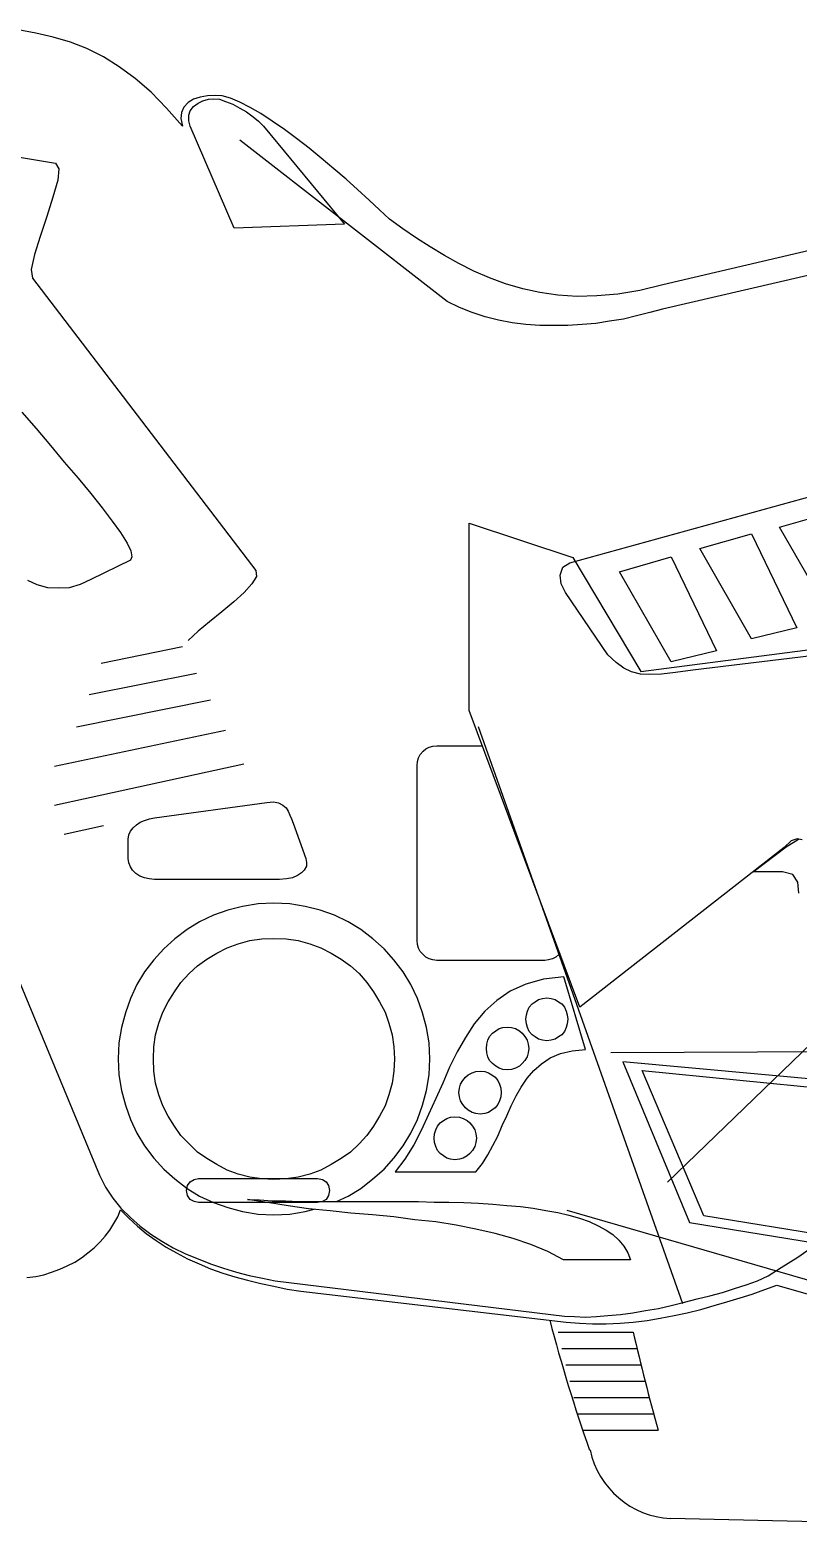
# Model space of a CAD drawing. Header units: inches. Extents: x 0.9 to 45.9, y 0.4 to 30.4.
# Drawn here: x 30.559 to 31.033, y 2.699 to 3.621 of the extents above; entities that cross this region are included whole.
import ezdxf

# ---------------------------------------------------------------- set-up
doc = ezdxf.new("R2010")
doc.units = ezdxf.units.IN
doc.header["$MEASUREMENT"] = 0
doc.layers.add('MUEBLES', color=8, linetype='Continuous')

# ---------------------------------------------------------------- blocks, each defined once
blk = doc.blocks.new('moto-3')
at = {"layer": 'MUEBLES', "linetype": 'Continuous'}
for p, q in [((191.70097, 17.04578), (191.69011, 17.04782)), ((191.71183, 17.0434), (191.70097, 17.04578)), ((191.72236, 17.04036), (191.71183, 17.0434)), ((191.73254, 17.03628), (191.72236, 17.04036)), ((191.74273, 17.03119), (191.73254, 17.03628)), ((191.75257, 17.02507), (191.74273, 17.03119)), ((191.76241, 17.01795), (191.75257, 17.02507)), ((191.77226, 17.00945), (191.76241, 17.01795)), ((191.78177, 16.99962), (191.77226, 17.00945)), ((191.79501, 17.00301), (191.79229, 17.00029)), ((191.79841, 17.00504), (191.79501, 17.00301)), ((191.80248, 17.00641), (191.79841, 17.00504)), ((191.79841, 17.00064), (191.80112, 17.00267)), ((191.80112, 17.00267), (191.80418, 17.00403)), ((191.80689, 17.00709), (191.80248, 17.00641)), ((191.80418, 17.00403), (191.80757, 17.00504)), ((191.81165, 17.00742), (191.80689, 17.00709)), ((191.80757, 17.00504), (191.81096, 17.00538)), ((191.81096, 17.00538), (191.81436, 17.00504)), ((191.81605, 17.00709), (191.81165, 17.00742)), ((191.81436, 17.00504), (191.8181, 17.00368)), ((191.82114, 17.00573), (191.81605, 17.00709)), ((191.8181, 17.00368), (191.82251, 17.00198)), ((191.82692, 17.00335), (191.82114, 17.00573)), ((191.83337, 16.99995), (191.82692, 17.00335)), ((191.79162, 16.98841), (191.78177, 16.99962)), ((191.79094, 16.99689), (191.79059, 16.99317)), ((191.79059, 16.99317), (191.79162, 16.98841)), ((191.79229, 17.00029), (191.79094, 16.99689)), ((191.79535, 16.9952), (191.79636, 16.99791)), ((191.79535, 16.9918), (191.79535, 16.9952)), ((191.79636, 16.99791), (191.79841, 17.00064)), ((191.82251, 17.00198), (191.82692, 16.99962)), ((191.82692, 16.99962), (191.83099, 16.99724)), ((191.83099, 16.99724), (191.83507, 16.99418)), ((191.83982, 16.99621), (191.83337, 16.99995)), ((191.83507, 16.99418), (191.83846, 16.99147)), ((191.84693, 16.99147), (191.83982, 16.99621)), ((191.79636, 16.98841), (191.79535, 16.9918)), ((191.82352, 16.9256), (191.79636, 16.98841)), ((191.83846, 16.99147), (191.84152, 16.98841)), ((191.84152, 16.98841), (191.89141, 16.92798)), ((191.8544, 16.98638), (191.84693, 16.99147)), ((191.86187, 16.98094), (191.8544, 16.98638)), ((191.65649, 16.97517), (191.71319, 16.96567)), ((191.95489, 16.88046), (191.82692, 16.97993)), ((191.86968, 16.97484), (191.86187, 16.98094)), ((191.87715, 16.96872), (191.86968, 16.97484)), ((192.45326, 16.97653), (192.08796, 16.89064)), ((191.71319, 16.96567), (191.71522, 16.96226)), ((191.88495, 16.96226), (191.87715, 16.96872)), ((192.47634, 16.96567), (192.08763, 16.8757)), ((191.71522, 16.96226), (191.71454, 16.95514)), ((191.89242, 16.95582), (191.88495, 16.96226)), ((191.71454, 16.95514), (191.7115, 16.94462)), ((191.89956, 16.94937), (191.89242, 16.95582)), ((191.90669, 16.94292), (191.89956, 16.94937)), ((191.7115, 16.94462), (191.70776, 16.93274)), ((191.91313, 16.93681), (191.90669, 16.94292)), ((191.70776, 16.93274), (191.70368, 16.92051)), ((191.91925, 16.93104), (191.91313, 16.93681)), ((191.9274, 16.92527), (191.91925, 16.93104)), ((191.70368, 16.92051), (191.70029, 16.9093)), ((191.89141, 16.92798), (191.82352, 16.9256)), ((191.93588, 16.9195), (191.9274, 16.92527)), ((191.94437, 16.91406), (191.93588, 16.9195)), ((191.9532, 16.90864), (191.94437, 16.91406)), ((191.70029, 16.9093), (191.69826, 16.90014)), ((191.96201, 16.90388), (191.9532, 16.90864)), ((191.97118, 16.89912), (191.96201, 16.90388)), ((191.69826, 16.90014), (191.69894, 16.89472)), ((191.69894, 16.89472), (191.83676, 16.71445)), ((191.98103, 16.89505), (191.97118, 16.89912)), ((191.99087, 16.89132), (191.98103, 16.89505)), ((192.0014, 16.88826), (191.99087, 16.89132)), ((192.01193, 16.88588), (192.0014, 16.88826)), ((192.02312, 16.88419), (192.01193, 16.88588)), ((192.03502, 16.88351), (192.02312, 16.88419)), ((192.04723, 16.88385), (192.03502, 16.88351)), ((192.06013, 16.88487), (192.04723, 16.88385)), ((192.07371, 16.88725), (192.06013, 16.88487)), ((192.08796, 16.89064), (192.07371, 16.88725)), ((191.96236, 16.87672), (191.95489, 16.88046)), ((191.97016, 16.87366), (191.96236, 16.87672)), ((191.97831, 16.87095), (191.97016, 16.87366)), ((192.07983, 16.87366), (192.07168, 16.87163)), ((192.08763, 16.8757), (192.07983, 16.87366)), ((191.98646, 16.86892), (191.97831, 16.87095)), ((191.99495, 16.86722), (191.98646, 16.86892)), ((192.00343, 16.86619), (191.99495, 16.86722)), ((192.01193, 16.86552), (192.00343, 16.86619)), ((192.02075, 16.86552), (192.01193, 16.86552)), ((192.02924, 16.86552), (192.02075, 16.86552)), ((192.03806, 16.86619), (192.02924, 16.86552)), ((192.04655, 16.86687), (192.03806, 16.86619)), ((192.05504, 16.86824), (192.04655, 16.86687)), ((192.06353, 16.86958), (192.05504, 16.86824)), ((192.07168, 16.87163), (192.06353, 16.86958)), ((191.69249, 16.81222), (191.7013, 16.80203)), ((191.7013, 16.80203), (191.71013, 16.79151)), ((191.71013, 16.79151), (191.71862, 16.78133)), ((191.71862, 16.78133), (191.72711, 16.77148)), ((191.72711, 16.77148), (191.73492, 16.76198)), ((192.03059, 16.7192), (192.20102, 16.76639)), ((191.73492, 16.76198), (191.74205, 16.75315)), ((191.74205, 16.75315), (191.74816, 16.745)), ((191.74816, 16.745), (191.75325, 16.73787)), ((192.15993, 16.74127), (192.19185, 16.75044)), ((191.75325, 16.73787), (191.75732, 16.73143)), ((191.96847, 16.74364), (192.03229, 16.72259)), ((191.96847, 16.62822), (191.96847, 16.74364)), ((192.11071, 16.72803), (192.14262, 16.7372)), ((192.14262, 16.7372), (192.17046, 16.67913)), ((192.19185, 16.68559), (192.15993, 16.74127)), ((191.75732, 16.73143), (191.7597, 16.72667)), ((191.7597, 16.72667), (191.76038, 16.72293)), ((192.14262, 16.67235), (192.11071, 16.72803)), ((191.75937, 16.7209), (191.73492, 16.70902)), ((191.76038, 16.72293), (191.75937, 16.7209)), ((192.02449, 16.71173), (192.02618, 16.71649)), ((192.02618, 16.71649), (192.03059, 16.7192)), ((192.03229, 16.72259), (192.07439, 16.65232)), ((192.06115, 16.71376), (192.09307, 16.72293)), ((192.09307, 16.72293), (192.1209, 16.66488)), ((191.70198, 16.70561), (191.69621, 16.70834)), ((191.73492, 16.70902), (191.72846, 16.70596)), ((191.8371, 16.71072), (191.83438, 16.7063)), ((191.83676, 16.71445), (191.8371, 16.71072)), ((192.02517, 16.7063), (192.02449, 16.71173)), ((192.09307, 16.65809), (192.06115, 16.71376)), ((191.70844, 16.70392), (191.70198, 16.70561)), ((191.71489, 16.70358), (191.70844, 16.70392)), ((191.72168, 16.70392), (191.71489, 16.70358)), ((191.72846, 16.70596), (191.72168, 16.70392)), ((191.82963, 16.70087), (191.82319, 16.6951)), ((191.83438, 16.7063), (191.82963, 16.70087)), ((192.02788, 16.70087), (192.02517, 16.7063)), ((192.05401, 16.6625), (192.02788, 16.70087)), ((191.81572, 16.68898), (191.80825, 16.68287)), ((191.82319, 16.6951), (191.81572, 16.68898)), ((191.80825, 16.68287), (191.80112, 16.6771)), ((191.80112, 16.6771), (191.79501, 16.67133)), ((192.07439, 16.65232), (192.22783, 16.67201)), ((192.17046, 16.67913), (192.14262, 16.67235)), ((191.74137, 16.65741), (191.79162, 16.6676)), ((192.05912, 16.65776), (192.05401, 16.6625)), ((192.1209, 16.66488), (192.09307, 16.65809)), ((192.22478, 16.66726), (192.10631, 16.653)), ((192.06386, 16.65436), (192.05912, 16.65776)), ((192.06862, 16.65199), (192.06386, 16.65436)), ((192.07405, 16.65062), (192.06862, 16.65199)), ((192.10631, 16.653), (192.09578, 16.65164)), ((191.7339, 16.63806), (191.8001, 16.6513)), ((192.07983, 16.65029), (192.07405, 16.65062)), ((192.08695, 16.65062), (192.07983, 16.65029)), ((192.09578, 16.65164), (192.08695, 16.65062)), ((191.72609, 16.61804), (191.80892, 16.63467)), ((192.03671, 16.44524), (191.96847, 16.62822)), ((191.71251, 16.59394), (191.8181, 16.61599)), ((192.10019, 16.26225), (191.97424, 16.61804)), ((191.94368, 16.60548), (191.94606, 16.60615)), ((191.94606, 16.60615), (191.94844, 16.60649)), ((191.94844, 16.60649), (191.97657, 16.60649)), ((191.93622, 16.59427), (191.93656, 16.59665)), ((191.93656, 16.59665), (191.93723, 16.59903)), ((191.93723, 16.59903), (191.93826, 16.60106)), ((191.93826, 16.60106), (191.93996, 16.6031)), ((191.93996, 16.6031), (191.94165, 16.60445)), ((191.94165, 16.60445), (191.94368, 16.60548)), ((191.71251, 16.56982), (191.82929, 16.59528)), ((191.93622, 16.48632), (191.93622, 16.59427)), ((192.09069, 16.33728), (192.35311, 16.59088)), ((191.7743, 16.56202), (191.84355, 16.57153)), ((191.84355, 16.57153), (191.84761, 16.57186)), ((191.84761, 16.57186), (191.85067, 16.57118)), ((191.85067, 16.57118), (191.85338, 16.56982)), ((191.85338, 16.56982), (191.85543, 16.56812)), ((191.76547, 16.55931), (191.76818, 16.56032)), ((191.76818, 16.56032), (191.77124, 16.56134)), ((191.77124, 16.56134), (191.7743, 16.56202)), ((191.85543, 16.56812), (191.85678, 16.56609)), ((191.85678, 16.56609), (191.85779, 16.56371)), ((191.85779, 16.56371), (191.85882, 16.56134)), ((191.85882, 16.56134), (191.85984, 16.55862)), ((191.65005, 16.55931), (191.74035, 16.34169)), ((191.71862, 16.55184), (191.74273, 16.55726)), ((191.758, 16.54878), (191.75834, 16.55149)), ((191.75834, 16.55149), (191.75937, 16.55387)), ((191.75937, 16.55387), (191.76106, 16.55591)), ((191.76106, 16.55591), (191.76309, 16.55761)), ((191.76309, 16.55761), (191.76547, 16.55931)), ((191.85984, 16.55862), (191.86764, 16.5369)), ((191.758, 16.5369), (191.758, 16.54878)), ((192.16266, 16.54369), (192.03671, 16.44524)), ((192.14365, 16.52875), (192.16401, 16.54402)), ((192.16707, 16.54776), (192.16266, 16.54369)), ((192.16401, 16.54402), (192.17148, 16.54878)), ((192.17081, 16.54911), (192.16707, 16.54776)), ((192.17386, 16.54844), (192.17081, 16.54911)), ((191.75834, 16.53418), (191.758, 16.5369)), ((191.75937, 16.53181), (191.75834, 16.53418)), ((191.76072, 16.52977), (191.75937, 16.53181)), ((191.86799, 16.53214), (191.86662, 16.52977)), ((191.86764, 16.5369), (191.86799, 16.53452)), ((191.86799, 16.53452), (191.86799, 16.53214)), ((191.76276, 16.52774), (191.76072, 16.52977)), ((191.76514, 16.52604), (191.76276, 16.52774)), ((191.76818, 16.52501), (191.76514, 16.52604)), ((191.77091, 16.52434), (191.76818, 16.52501)), ((191.7743, 16.52399), (191.77091, 16.52434)), ((191.85135, 16.52399), (191.7743, 16.52399)), ((191.85576, 16.52434), (191.85135, 16.52399)), ((191.8595, 16.52501), (191.85576, 16.52434)), ((191.86255, 16.52637), (191.8595, 16.52501)), ((191.86493, 16.52807), (191.86255, 16.52637)), ((191.86662, 16.52977), (191.86493, 16.52807)), ((192.16163, 16.52875), (192.14365, 16.52875)), ((192.16808, 16.52705), (192.16163, 16.52875)), ((192.17114, 16.5223), (192.16808, 16.52705)), ((192.17182, 16.51551), (192.17114, 16.5223)), ((191.81945, 16.50498), (191.81063, 16.50192)), ((191.82861, 16.50736), (191.81945, 16.50498)), ((191.83813, 16.50906), (191.82861, 16.50736)), ((191.84796, 16.50939), (191.83813, 16.50906)), ((191.85779, 16.50906), (191.84796, 16.50939)), ((191.8673, 16.50736), (191.85779, 16.50906)), ((191.87647, 16.50498), (191.8673, 16.50736)), ((191.8853, 16.50192), (191.87647, 16.50498)), ((191.80213, 16.49786), (191.79433, 16.49311)), ((191.81063, 16.50192), (191.80213, 16.49786)), ((191.89378, 16.49786), (191.8853, 16.50192)), ((191.90159, 16.49311), (191.89378, 16.49786)), ((191.78686, 16.48733), (191.78007, 16.48122)), ((191.79433, 16.49311), (191.78686, 16.48733)), ((191.8259, 16.48427), (191.83304, 16.48632)), ((191.83304, 16.48632), (191.8405, 16.48733)), ((191.8405, 16.48733), (191.84796, 16.48767)), ((191.84796, 16.48767), (191.85543, 16.48733)), ((191.85543, 16.48733), (191.8629, 16.48632)), ((191.8629, 16.48632), (191.87002, 16.48427)), ((191.90905, 16.48733), (191.90159, 16.49311)), ((191.91586, 16.48122), (191.90905, 16.48733)), ((191.93656, 16.48394), (191.93622, 16.48632)), ((191.78007, 16.48122), (191.77396, 16.47443)), ((191.80655, 16.47478), (191.81266, 16.4785)), ((191.81266, 16.4785), (191.81911, 16.4819)), ((191.81911, 16.4819), (191.8259, 16.48427)), ((191.87002, 16.48427), (191.8768, 16.4819)), ((191.8768, 16.4819), (191.88326, 16.4785)), ((191.88326, 16.4785), (191.88938, 16.47478)), ((191.92196, 16.47443), (191.91586, 16.48122)), ((191.93723, 16.48156), (191.93656, 16.48394)), ((191.93826, 16.47952), (191.93723, 16.48156)), ((191.93996, 16.47782), (191.93826, 16.47952)), ((191.94165, 16.47612), (191.93996, 16.47782)), ((192.02381, 16.47782), (192.02178, 16.47612)), ((192.02432, 16.47846), (192.02381, 16.47782)), ((191.77396, 16.47443), (191.76818, 16.46696)), ((191.79568, 16.46594), (191.80078, 16.4707)), ((191.80078, 16.4707), (191.80655, 16.47478)), ((191.88938, 16.47478), (191.89515, 16.4707)), ((191.89515, 16.4707), (191.90057, 16.46594)), ((191.92773, 16.46696), (191.92196, 16.47443)), ((191.94368, 16.47511), (191.94165, 16.47612)), ((191.94606, 16.47443), (191.94368, 16.47511)), ((191.94844, 16.47409), (191.94606, 16.47443)), ((192.01498, 16.47409), (191.94844, 16.47409)), ((192.01735, 16.47443), (192.01498, 16.47409)), ((192.01973, 16.47511), (192.01735, 16.47443)), ((192.02178, 16.47612), (192.01973, 16.47511)), ((191.76344, 16.45916), (191.75937, 16.45067)), ((191.76818, 16.46696), (191.76344, 16.45916)), ((191.78651, 16.45474), (191.79059, 16.46051)), ((191.79059, 16.46051), (191.79568, 16.46594)), ((191.90057, 16.46594), (191.90533, 16.46051)), ((191.90533, 16.46051), (191.9094, 16.45474)), ((191.93249, 16.45916), (191.92773, 16.46696)), ((191.93656, 16.45067), (191.93249, 16.45916)), ((192.00343, 16.45949), (191.99359, 16.45508)), ((192.01431, 16.46255), (192.00343, 16.45949)), ((192.02687, 16.46391), (192.01431, 16.46255)), ((192.04011, 16.41909), (192.02687, 16.46391)), ((191.75937, 16.45067), (191.75631, 16.44184)), ((191.78279, 16.44863), (191.78651, 16.45474)), ((191.9094, 16.45474), (191.91313, 16.44863)), ((191.93961, 16.44184), (191.93656, 16.45067)), ((191.98545, 16.44931), (191.97798, 16.44286)), ((191.99359, 16.45508), (191.98545, 16.44931)), ((192.0092, 16.44863), (192.01125, 16.44999)), ((192.01125, 16.44999), (192.01363, 16.45067)), ((192.01363, 16.45067), (192.01634, 16.45101)), ((192.01634, 16.45101), (192.01905, 16.45067)), ((192.01905, 16.45067), (192.02143, 16.44999)), ((192.02143, 16.44999), (192.02347, 16.44863)), ((191.75631, 16.44184), (191.75393, 16.43268)), ((191.77702, 16.43539), (191.77939, 16.44218)), ((191.77939, 16.44218), (191.78279, 16.44863)), ((191.91313, 16.44863), (191.91652, 16.44218)), ((191.91652, 16.44218), (191.9189, 16.43539)), ((191.94199, 16.43268), (191.93961, 16.44184)), ((191.97798, 16.44286), (191.97153, 16.43506)), ((192.00343, 16.43777), (192.00378, 16.44048)), ((192.00378, 16.44048), (192.00446, 16.44286)), ((192.00446, 16.44286), (192.00548, 16.44524)), ((192.00548, 16.44524), (192.00717, 16.44727)), ((192.00717, 16.44727), (192.0092, 16.44863)), ((192.02347, 16.44863), (192.0255, 16.44727)), ((192.0255, 16.44727), (192.0272, 16.44524)), ((192.0272, 16.44524), (192.02822, 16.44286)), ((192.02822, 16.44286), (192.0289, 16.44048)), ((192.0289, 16.44048), (192.02924, 16.43777)), ((191.75393, 16.43268), (191.75223, 16.42316)), ((191.77497, 16.42825), (191.77702, 16.43539)), ((191.9189, 16.43539), (191.92095, 16.42825)), ((191.94368, 16.42316), (191.94199, 16.43268)), ((191.97153, 16.43506), (191.96609, 16.42656)), ((191.98272, 16.42928), (191.98477, 16.43063)), ((191.98477, 16.43063), (191.9868, 16.432)), ((191.9868, 16.432), (191.98918, 16.43268)), ((191.98918, 16.43268), (191.99189, 16.43301)), ((191.99189, 16.43301), (191.99461, 16.43268)), ((191.99461, 16.43268), (191.99699, 16.432)), ((191.99699, 16.432), (191.99936, 16.43063)), ((191.99936, 16.43063), (192.00107, 16.42928)), ((192.00378, 16.43506), (192.00343, 16.43777)), ((192.00446, 16.43268), (192.00378, 16.43506)), ((192.00548, 16.4303), (192.00446, 16.43268)), ((192.02822, 16.43268), (192.0272, 16.4303)), ((192.0289, 16.43506), (192.02822, 16.43268)), ((192.02924, 16.43777), (192.0289, 16.43506)), ((191.75223, 16.42316), (191.7519, 16.41332)), ((191.77396, 16.42079), (191.77497, 16.42825)), ((191.92095, 16.42825), (191.92196, 16.42079)), ((191.94403, 16.41332), (191.94368, 16.42316)), ((191.96609, 16.42656), (191.961, 16.41774)), ((191.979, 16.41977), (191.97933, 16.4225)), ((191.97933, 16.4225), (191.98001, 16.42486)), ((191.98001, 16.42486), (191.98103, 16.42724)), ((191.98103, 16.42724), (191.98272, 16.42928)), ((192.00107, 16.42928), (192.00276, 16.42724)), ((192.00276, 16.42724), (192.00411, 16.42486)), ((192.00411, 16.42486), (192.00479, 16.4225)), ((192.00479, 16.4225), (192.00513, 16.41977)), ((192.00717, 16.42825), (192.00548, 16.4303)), ((192.0092, 16.42691), (192.00717, 16.42825)), ((192.01125, 16.42554), (192.0092, 16.42691)), ((192.01363, 16.42486), (192.01125, 16.42554)), ((192.01634, 16.42453), (192.01363, 16.42486)), ((192.01905, 16.42486), (192.01634, 16.42453)), ((192.02143, 16.42554), (192.01905, 16.42486)), ((192.02347, 16.42691), (192.02143, 16.42554)), ((192.0255, 16.42825), (192.02347, 16.42691)), ((192.0272, 16.4303), (192.0255, 16.42825)), ((191.7519, 16.41332), (191.75223, 16.40349)), ((191.77362, 16.41332), (191.77396, 16.42079)), ((191.77396, 16.40585), (191.77362, 16.41332)), ((191.92196, 16.42079), (191.92229, 16.41332)), ((191.92229, 16.41332), (191.92196, 16.40585)), ((191.94368, 16.40349), (191.94403, 16.41332)), ((191.961, 16.41774), (191.95624, 16.40823)), ((191.97933, 16.41706), (191.979, 16.41977)), ((191.98001, 16.41468), (191.97933, 16.41706)), ((191.98103, 16.4123), (191.98001, 16.41468)), ((191.98272, 16.41061), (191.98103, 16.4123)), ((192.00276, 16.4123), (192.00107, 16.41061)), ((192.00411, 16.41468), (192.00276, 16.4123)), ((192.00479, 16.41706), (192.00411, 16.41468)), ((192.00513, 16.41977), (192.00479, 16.41706)), ((192.01294, 16.41027), (192.01837, 16.414)), ((192.01837, 16.414), (192.02482, 16.41673)), ((192.02482, 16.41673), (192.03196, 16.41842)), ((192.03196, 16.41842), (192.04011, 16.41909)), ((192.05572, 16.41739), (192.64472, 16.41944)), ((191.75223, 16.40349), (191.75393, 16.39397)), ((191.77497, 16.39838), (191.77396, 16.40585)), ((191.92196, 16.40585), (191.92095, 16.39838)), ((191.94199, 16.39397), (191.94368, 16.40349)), ((191.95624, 16.40823), (191.95217, 16.39838)), ((191.96609, 16.40212), (191.96779, 16.40349)), ((191.96779, 16.40349), (191.97016, 16.40483)), ((191.97016, 16.40483), (191.97254, 16.40552)), ((191.97254, 16.40552), (191.97525, 16.40585)), ((191.97525, 16.40585), (191.97798, 16.40552)), ((191.97798, 16.40552), (191.98036, 16.40483)), ((191.98036, 16.40483), (191.98239, 16.40349)), ((191.98239, 16.40349), (191.98442, 16.40212)), ((191.98477, 16.40891), (191.98272, 16.41061)), ((191.9868, 16.40755), (191.98477, 16.40891)), ((191.98918, 16.40688), (191.9868, 16.40755)), ((191.99189, 16.40653), (191.98918, 16.40688)), ((191.99461, 16.40688), (191.99189, 16.40653)), ((191.99699, 16.40755), (191.99461, 16.40688)), ((191.99936, 16.40891), (191.99699, 16.40755)), ((192.00107, 16.41061), (191.99936, 16.40891)), ((192.00411, 16.40144), (192.00819, 16.4062)), ((192.00819, 16.4062), (192.01294, 16.41027)), ((192.62538, 16.36002), (192.06319, 16.41162)), ((192.06319, 16.41162), (192.10426, 16.3125)), ((192.07507, 16.4062), (192.59822, 16.35425)), ((192.11309, 16.31658), (192.07507, 16.4062)), ((191.75393, 16.39397), (191.75631, 16.38481)), ((191.77702, 16.39126), (191.77497, 16.39838)), ((191.92095, 16.39838), (191.9189, 16.39126)), ((191.93961, 16.38481), (191.94199, 16.39397)), ((191.95217, 16.39838), (191.94776, 16.38888)), ((191.96201, 16.39261), (191.96236, 16.39534)), ((191.96236, 16.39534), (191.96304, 16.39771)), ((191.96304, 16.39771), (191.96439, 16.40008)), ((191.96439, 16.40008), (191.96609, 16.40212)), ((191.98442, 16.40212), (191.98612, 16.40008)), ((191.98612, 16.40008), (191.98715, 16.39771)), ((191.98715, 16.39771), (191.98783, 16.39534)), ((191.98783, 16.39534), (191.98816, 16.39261)), ((191.99733, 16.39058), (192.00039, 16.39602)), ((192.00039, 16.39602), (192.00411, 16.40144)), ((191.75631, 16.38481), (191.75937, 16.37598)), ((191.77939, 16.38447), (191.77702, 16.39126)), ((191.78279, 16.37802), (191.77939, 16.38447)), ((191.91652, 16.38447), (191.91313, 16.37802)), ((191.9189, 16.39126), (191.91652, 16.38447)), ((191.93656, 16.37598), (191.93961, 16.38481)), ((191.94776, 16.38888), (191.94335, 16.37904)), ((191.96236, 16.3899), (191.96201, 16.39261)), ((191.96304, 16.38752), (191.96236, 16.3899)), ((191.96439, 16.38514), (191.96304, 16.38752)), ((191.96609, 16.38311), (191.96439, 16.38514)), ((191.98612, 16.38514), (191.98442, 16.38311)), ((191.98715, 16.38752), (191.98612, 16.38514)), ((191.98783, 16.3899), (191.98715, 16.38752)), ((191.98816, 16.39261), (191.98783, 16.3899)), ((191.99155, 16.37835), (191.99427, 16.38447)), ((191.99427, 16.38447), (191.99733, 16.39058)), ((191.75937, 16.37598), (191.76344, 16.36749)), ((191.78651, 16.3719), (191.78279, 16.37802)), ((191.91313, 16.37802), (191.9094, 16.3719)), ((191.93249, 16.36749), (191.93656, 16.37598)), ((191.94335, 16.37904), (191.93893, 16.36954)), ((191.95047, 16.37395), (191.95252, 16.37531)), ((191.95252, 16.37531), (191.95455, 16.37666)), ((191.95455, 16.37666), (191.95692, 16.37734)), ((191.95692, 16.37734), (191.95964, 16.37767)), ((191.95964, 16.37767), (191.96236, 16.37734)), ((191.96236, 16.37734), (191.96474, 16.37666)), ((191.96474, 16.37666), (191.96712, 16.37531)), ((191.96779, 16.38175), (191.96609, 16.38311)), ((191.96712, 16.37531), (191.96882, 16.37395)), ((191.97016, 16.3804), (191.96779, 16.38175)), ((191.97254, 16.37972), (191.97016, 16.3804)), ((191.97525, 16.37937), (191.97254, 16.37972)), ((191.97798, 16.37972), (191.97525, 16.37937)), ((191.98036, 16.3804), (191.97798, 16.37972)), ((191.98239, 16.38175), (191.98036, 16.3804)), ((191.98442, 16.38311), (191.98239, 16.38175)), ((191.98884, 16.37225), (191.99155, 16.37835)), ((191.76344, 16.36749), (191.76818, 16.35969)), ((191.79059, 16.36613), (191.78651, 16.3719)), ((191.79568, 16.36104), (191.79059, 16.36613)), ((191.90533, 16.36613), (191.90057, 16.36104)), ((191.9094, 16.3719), (191.90533, 16.36613)), ((191.92773, 16.35969), (191.93249, 16.36749)), ((191.93893, 16.36954), (191.93419, 16.36036)), ((191.94674, 16.36443), (191.94708, 16.36716)), ((191.94708, 16.36716), (191.94776, 16.36954)), ((191.94776, 16.36954), (191.94877, 16.3719)), ((191.94877, 16.3719), (191.95047, 16.37395)), ((191.96882, 16.37395), (191.97051, 16.3719)), ((191.97051, 16.3719), (191.97186, 16.36954)), ((191.97186, 16.36954), (191.97254, 16.36716)), ((191.97254, 16.36716), (191.97288, 16.36443)), ((191.98307, 16.36002), (191.98612, 16.3658)), ((191.98612, 16.3658), (191.98884, 16.37225)), ((191.76818, 16.35969), (191.77396, 16.35222)), ((191.80078, 16.35595), (191.79568, 16.36104)), ((191.90057, 16.36104), (191.89515, 16.35595)), ((191.92196, 16.35222), (191.92773, 16.35969)), ((191.93419, 16.36036), (191.92875, 16.35154)), ((191.94708, 16.36172), (191.94674, 16.36443)), ((191.94776, 16.35934), (191.94708, 16.36172)), ((191.94877, 16.35696), (191.94776, 16.35934)), ((191.95047, 16.35493), (191.94877, 16.35696)), ((191.97051, 16.35696), (191.96882, 16.35493)), ((191.97186, 16.35934), (191.97051, 16.35696)), ((191.97254, 16.36172), (191.97186, 16.35934)), ((191.97288, 16.36443), (191.97254, 16.36172)), ((191.98001, 16.35425), (191.98307, 16.36002)), ((191.77396, 16.35222), (191.78007, 16.34542)), ((191.80655, 16.35187), (191.80078, 16.35595)), ((191.81266, 16.34815), (191.80655, 16.35187)), ((191.81911, 16.34475), (191.81266, 16.34815)), ((191.88326, 16.34815), (191.8768, 16.34475)), ((191.88938, 16.35187), (191.88326, 16.34815)), ((191.89515, 16.35595), (191.88938, 16.35187)), ((191.91586, 16.34542), (191.92196, 16.35222)), ((191.92875, 16.35154), (191.92264, 16.34372)), ((191.95252, 16.35357), (191.95047, 16.35493)), ((191.95455, 16.35222), (191.95252, 16.35357)), ((191.95692, 16.35154), (191.95455, 16.35222)), ((191.95964, 16.35119), (191.95692, 16.35154)), ((191.96236, 16.35154), (191.95964, 16.35119)), ((191.96474, 16.35222), (191.96236, 16.35154)), ((191.96712, 16.35357), (191.96474, 16.35222)), ((191.96882, 16.35493), (191.96712, 16.35357)), ((191.97254, 16.34372), (191.97662, 16.34883)), ((191.97662, 16.34883), (191.98001, 16.35425)), ((191.74035, 16.34169), (191.74408, 16.33423)), ((191.78007, 16.34542), (191.78686, 16.33932)), ((191.78686, 16.33932), (191.79433, 16.33354)), ((191.79636, 16.33762), (191.79874, 16.33898)), ((191.79874, 16.33898), (191.80145, 16.33965)), ((191.80145, 16.33965), (191.87477, 16.33965)), ((191.8259, 16.34238), (191.81911, 16.34475)), ((191.83304, 16.34033), (191.8259, 16.34238)), ((191.8405, 16.33932), (191.83304, 16.34033)), ((191.84796, 16.33898), (191.8405, 16.33932)), ((191.85543, 16.33932), (191.84796, 16.33898)), ((191.8629, 16.34033), (191.85543, 16.33932)), ((191.87002, 16.34238), (191.8629, 16.34033)), ((191.8768, 16.34475), (191.87002, 16.34238)), ((191.87477, 16.33965), (191.87783, 16.33898)), ((191.87783, 16.33898), (191.88021, 16.33762)), ((191.90159, 16.33354), (191.90905, 16.33932)), ((191.90905, 16.33932), (191.91586, 16.34542)), ((191.92264, 16.34372), (191.97254, 16.34372)), ((191.74408, 16.33423), (191.74849, 16.32744)), ((191.79398, 16.33218), (191.79466, 16.33524)), ((191.79398, 16.33218), (191.79398, 16.33218)), ((191.79466, 16.32914), (191.79398, 16.33218)), ((191.79433, 16.33354), (191.80213, 16.32879)), ((191.79466, 16.33524), (191.79636, 16.33762)), ((191.79636, 16.32676), (191.79466, 16.32914)), ((191.88021, 16.33762), (191.88156, 16.33524)), ((191.88156, 16.32914), (191.88021, 16.32676)), ((191.88156, 16.33524), (191.88224, 16.33218)), ((191.88224, 16.33218), (191.88156, 16.32914)), ((191.88224, 16.33218), (191.88224, 16.33218)), ((191.89378, 16.32879), (191.90159, 16.33354)), ((191.74849, 16.32744), (191.75359, 16.32132)), ((191.75155, 16.3159), (191.75325, 16.3203)), ((191.75325, 16.3203), (191.75834, 16.31521)), ((191.75359, 16.32132), (191.75937, 16.31555)), ((191.79874, 16.32539), (191.79636, 16.32676)), ((191.80145, 16.32471), (191.79874, 16.32539)), ((191.87477, 16.32471), (191.80145, 16.32471)), ((191.80213, 16.32879), (191.81063, 16.32471)), ((191.81063, 16.32471), (191.81945, 16.32167)), ((191.81945, 16.32167), (191.82861, 16.31929)), ((191.8439, 16.32471), (191.83167, 16.32676)), ((191.83167, 16.32676), (191.83914, 16.32641)), ((191.83914, 16.32641), (191.84693, 16.32574)), ((191.85678, 16.32268), (191.8439, 16.32471)), ((191.84693, 16.32574), (191.85508, 16.32574)), ((191.85508, 16.32574), (191.86356, 16.32539)), ((191.86933, 16.32099), (191.85678, 16.32268)), ((191.86356, 16.32539), (191.87239, 16.32539)), ((191.8673, 16.31929), (191.87274, 16.32065)), ((191.88257, 16.31962), (191.86933, 16.32099)), ((191.87239, 16.32539), (191.88123, 16.32539)), ((191.87274, 16.32065), (191.87274, 16.32065)), ((191.87783, 16.32539), (191.87477, 16.32471)), ((191.88021, 16.32676), (191.87783, 16.32539)), ((191.88123, 16.32539), (191.89039, 16.32539)), ((191.88665, 16.32539), (191.89378, 16.32879)), ((191.89039, 16.32539), (191.89956, 16.32539)), ((191.89956, 16.32539), (191.90905, 16.32539)), ((191.90905, 16.32539), (191.91822, 16.32539)), ((191.91822, 16.32539), (191.92773, 16.32539)), ((191.92773, 16.32539), (191.93723, 16.32539)), ((191.93723, 16.32539), (191.94674, 16.32506)), ((191.94674, 16.32506), (191.95591, 16.32506)), ((191.95591, 16.32506), (191.96507, 16.32471)), ((191.96507, 16.32471), (191.97424, 16.32438)), ((191.97424, 16.32438), (191.98307, 16.3237)), ((191.98307, 16.3237), (191.99155, 16.32302)), ((191.99155, 16.32302), (192.00004, 16.32235)), ((192.00004, 16.32235), (192.00785, 16.32132)), ((192.00785, 16.32132), (192.01566, 16.31997)), ((192.01566, 16.31997), (192.02312, 16.31861)), ((192.60806, 16.15226), (192.0289, 16.31997)), ((191.74679, 16.30775), (191.74917, 16.31182)), ((191.74917, 16.31182), (191.75155, 16.3159)), ((191.75834, 16.31521), (191.76378, 16.31012)), ((191.75937, 16.31555), (191.76547, 16.31012)), ((191.82861, 16.31929), (191.83813, 16.31759)), ((191.83813, 16.31759), (191.84796, 16.31724)), ((191.84796, 16.31724), (191.85779, 16.31759)), ((191.85779, 16.31759), (191.8673, 16.31929)), ((191.89548, 16.31827), (191.88257, 16.31962)), ((191.90872, 16.31724), (191.89548, 16.31827)), ((191.92196, 16.3159), (191.90872, 16.31724)), ((191.93487, 16.3142), (191.92196, 16.3159)), ((191.94776, 16.31284), (191.93487, 16.3142)), ((191.96032, 16.3108), (191.94776, 16.31284)), ((191.97254, 16.30843), (191.96032, 16.3108)), ((192.02312, 16.31861), (192.02991, 16.31691)), ((192.02991, 16.31691), (192.03636, 16.31521)), ((192.03636, 16.31521), (192.04248, 16.31317)), ((192.04248, 16.31317), (192.04791, 16.31046)), ((192.04791, 16.31046), (192.053, 16.30775)), ((192.10426, 16.3125), (192.6566, 16.22185)), ((192.56698, 16.24223), (192.11309, 16.31658)), ((191.74069, 16.30061), (191.74375, 16.304)), ((191.74375, 16.304), (191.74679, 16.30775)), ((191.76378, 16.31012), (191.7692, 16.3057)), ((191.76547, 16.31012), (191.77193, 16.30537)), ((191.7692, 16.3057), (191.77532, 16.30129)), ((191.77193, 16.30537), (191.77871, 16.30096)), ((191.77532, 16.30129), (191.78142, 16.29722)), ((191.98442, 16.3057), (191.97254, 16.30843)), ((191.99563, 16.30266), (191.98442, 16.3057)), ((192.00649, 16.29891), (191.99563, 16.30266)), ((192.053, 16.30775), (192.05707, 16.30503)), ((192.05707, 16.30503), (192.06081, 16.30164)), ((192.06081, 16.30164), (192.06386, 16.2979)), ((191.72915, 16.29076), (191.73322, 16.29382)), ((191.73322, 16.29382), (191.73696, 16.29688)), ((191.73696, 16.29688), (191.74069, 16.30061)), ((191.77871, 16.30096), (191.78585, 16.29688)), ((191.78142, 16.29722), (191.78788, 16.29382)), ((191.78585, 16.29688), (191.79331, 16.29314)), ((191.78788, 16.29382), (191.79466, 16.2901)), ((191.79331, 16.29314), (191.80112, 16.2901)), ((192.01702, 16.29451), (192.00649, 16.29891)), ((192.02652, 16.28942), (192.01702, 16.29451)), ((192.06386, 16.2979), (192.06624, 16.29382)), ((192.06624, 16.29382), (192.06794, 16.28942)), ((192.17114, 16.29111), (192.18234, 16.29891)), ((191.71082, 16.28195), (191.71591, 16.28364)), ((191.71591, 16.28364), (191.72031, 16.28567)), ((191.72031, 16.28567), (191.72507, 16.28805)), ((191.72507, 16.28805), (191.72915, 16.29076)), ((191.79466, 16.2901), (191.8018, 16.28704)), ((191.80112, 16.2901), (191.80892, 16.28704)), ((191.8018, 16.28704), (191.80892, 16.28398)), ((191.80892, 16.28704), (191.81674, 16.28432)), ((191.80892, 16.28398), (191.81639, 16.28127)), ((191.81674, 16.28432), (191.82489, 16.28195)), ((192.06794, 16.28942), (192.02652, 16.28942)), ((192.15281, 16.27957), (192.16096, 16.28466)), ((192.16096, 16.28466), (192.17114, 16.29111)), ((191.69554, 16.27855), (191.70097, 16.27922)), ((191.70097, 16.27922), (191.70606, 16.28025)), ((191.70606, 16.28025), (191.71082, 16.28195)), ((191.81639, 16.28127), (191.82386, 16.27889)), ((191.82386, 16.27889), (191.83167, 16.27686)), ((191.82489, 16.28195), (191.83269, 16.2799)), ((191.83167, 16.27686), (191.83982, 16.27481)), ((191.83269, 16.2799), (191.84084, 16.27821)), ((191.83982, 16.27481), (191.84796, 16.27312)), ((191.84084, 16.27821), (191.84863, 16.27651)), ((191.84863, 16.27651), (192.0272, 16.25479)), ((192.1321, 16.27175), (192.13923, 16.27413)), ((192.13923, 16.27413), (192.14636, 16.27651)), ((192.14636, 16.27651), (192.15281, 16.27957)), ((192.15077, 16.27108), (192.15824, 16.2738)), ((192.15824, 16.2738), (192.1776, 16.26836)), ((191.84796, 16.27312), (191.85609, 16.27142)), ((191.85609, 16.27142), (191.86459, 16.27006)), ((191.86459, 16.27006), (192.02822, 16.25104)), ((192.1012, 16.26327), (192.10902, 16.26531)), ((192.10902, 16.26531), (192.11682, 16.26734)), ((192.11682, 16.26734), (192.12464, 16.26939)), ((192.12464, 16.26939), (192.1321, 16.27175)), ((192.12735, 16.26362), (192.1355, 16.26599)), ((192.1355, 16.26599), (192.14297, 16.26836)), ((192.14297, 16.26836), (192.15077, 16.27108)), ((192.04689, 16.25445), (192.05401, 16.25512)), ((192.05401, 16.25512), (192.06183, 16.2558)), ((192.06183, 16.2558), (192.0693, 16.25682)), ((192.0693, 16.25682), (192.0771, 16.25818)), ((192.0771, 16.25818), (192.08525, 16.25954)), ((192.08525, 16.25954), (192.09307, 16.26124)), ((192.08627, 16.25342), (192.09476, 16.25512)), ((192.09307, 16.26124), (192.1012, 16.26327)), ((192.09476, 16.25512), (192.10291, 16.25682)), ((192.10291, 16.25682), (192.1114, 16.25886)), ((192.1114, 16.25886), (192.11955, 16.26124)), ((192.11955, 16.26124), (192.12735, 16.26362)), ((192.0272, 16.25479), (192.03331, 16.25445)), ((192.02822, 16.25104), (192.03636, 16.25038)), ((192.03331, 16.25445), (192.04011, 16.2541)), ((192.03636, 16.25038), (192.04451, 16.25003)), ((192.04011, 16.2541), (192.04689, 16.25445)), ((192.04451, 16.25003), (192.053, 16.25003)), ((192.053, 16.25003), (192.06148, 16.25038)), ((192.06148, 16.25038), (192.06963, 16.25104)), ((192.06963, 16.25104), (192.07813, 16.25207)), ((192.07813, 16.25207), (192.08627, 16.25342))]:
    blk.add_line(p, q, dxfattribs=at)

msp = doc.modelspace()

# ---------------------------------------------------------------- linework, layer by layer
at = {"layer": 'MUEBLES'}
for p, q in [((30.88509, 2.81852, -0.074), (30.93133, 2.81852, -0.074)), ((30.88739, 2.80843, -0.074), (30.93369, 2.80843, -0.074)), ((30.88977, 2.79834, -0.074), (30.93614, 2.79834, -0.074)), ((30.89224, 2.78826, -0.074), (30.93867, 2.78826, -0.074)), ((30.89479, 2.77817, -0.074), (30.94129, 2.77817, -0.074)), ((30.89743, 2.76808, -0.074), (30.94399, 2.76808, -0.074)), ((30.90015, 2.75799, -0.074), (30.94678, 2.75799, -0.074)), ((31.15775, 2.69891, -0.074), (30.95434, 2.70357, -0.074))]:
    msp.add_line(p, q, dxfattribs=at)
for centre, radius, start, end in [((31.89866, 3.09432, -0.074), 1.05363, 194.76194, 199.31666), ((32.20732, 3.11212, -0.074), 1.30933, 192.958, 195.6919), ((30.95708, 2.75698, -0.074), 0.05348, 191.98812, 267.05974)]:
    msp.add_arc(centre, radius, start, end, dxfattribs=at)

# ---------------------------------------------------------------- block references
msp.add_blockref('moto-3', (-161.13826, -13.42638, -0.074), dxfattribs=at)

doc.saveas('drawing.dxf')
